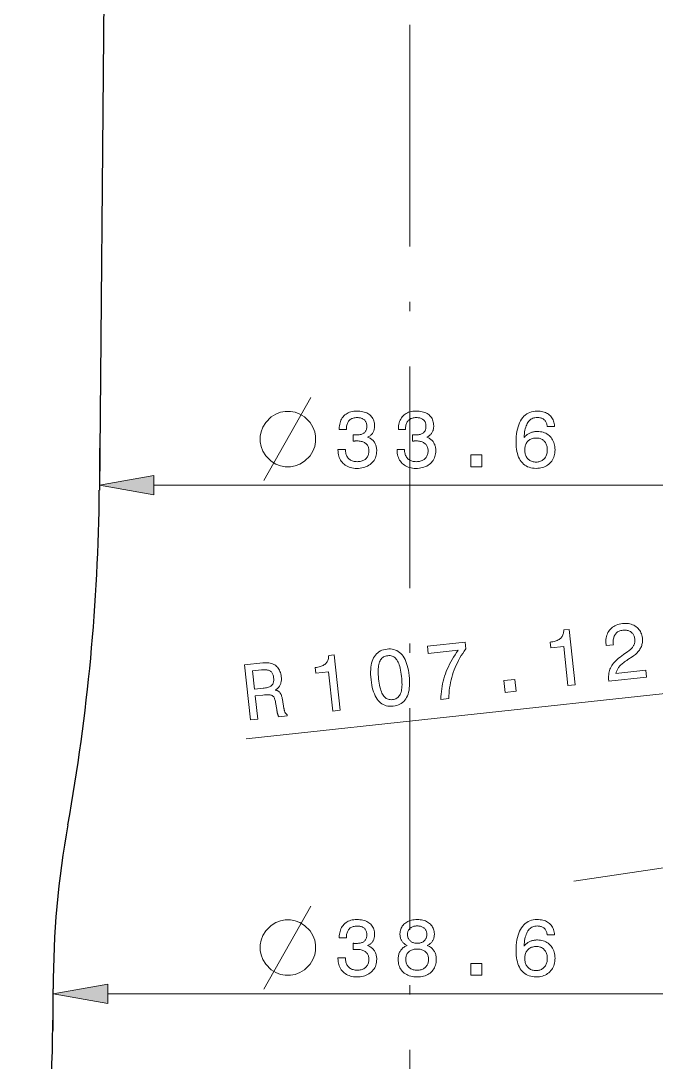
# Model space of a CAD drawing. Extents: x 0 to 297, y 0 to 529.
# Drawn here: x 127.5 to 161.9, y 182.9 to 239.3 of the extents above; entities that cross this region are included whole.
import ezdxf

# ---------------------------------------------------------------- set-up
doc = ezdxf.new("R2010")
doc.units = 0
doc.linetypes.add('DASHDOT', pattern=[18.5, 12, -3, 0.5, -3])

msp = doc.modelspace()

# ---------------------------------------------------------------- linework, layer by layer
at = {"color": 7, "linetype": 'DASHDOT', "lineweight": 13}
msp.add_line((148.596, 350.052), (148.596, 142.236), dxfattribs=at)
at = {"color": 7, "lineweight": 30}
msp.add_line((132.296, 270.852), (131.796, 213.852), dxfattribs=at)
at = {"color": 7, "lineweight": 13, "ltscale": 0.056835}
msp.add_line((131.796, 213.852), (131.796, 216.125), dxfattribs=at)
at = {"color": 7, "lineweight": 13}
for p, q in [((134.75, 214.125), (162.441, 214.125)), ((163.079, 202.916), (139.746, 200.384)), ((132.25, 186.589), (164.941, 186.589))]:
    msp.add_line(p, q, dxfattribs=at)
at = {"color": 7, "lineweight": 13, "ltscale": 0.25}
msp.add_line((157.467, 192.693), (167.36, 194.153), dxfattribs=at)
at = {"color": 7, "lineweight": 13, "ltscale": 0.056581}
msp.add_line((129.296, 186.852), (129.296, 184.589), dxfattribs=at)
at = {"color": 7, "lineweight": 13}
for points in [[(140.697, 214.375), (142.397, 217.375), (143.247, 218.875)], [(140.697, 186.839), (142.397, 189.839), (143.247, 191.339)]]:
    msp.add_lwpolyline(points, dxfattribs=at)
for points in [[(142.147, 218.125), (141.847, 218.125), (141.597, 218.075), (141.347, 217.975), (141.097, 217.825), (140.797, 217.525), (140.647, 217.275), (140.547, 217.025), (140.497, 216.775), (140.497, 216.475), (140.547, 216.225), (140.647, 215.975), (140.797, 215.725), (141.097, 215.425), (141.347, 215.275), (141.597, 215.175), (141.847, 215.125), (142.147, 215.125), (142.397, 215.175), (142.647, 215.275), (142.897, 215.425), (143.197, 215.725), (143.347, 215.975), (143.447, 216.225), (143.497, 216.475), (143.497, 216.775), (143.447, 217.025), (143.347, 217.275), (143.197, 217.525), (142.897, 217.825), (142.647, 217.975), (142.397, 218.075)], [(144.707, 216.065), (145.106, 216.065), (145.109, 216.004), (145.115, 215.945), (145.124, 215.889), (145.137, 215.835), (145.153, 215.785), (145.172, 215.737), (145.194, 215.692), (145.219, 215.651), (145.248, 215.611), (145.28, 215.575), (145.315, 215.542), (145.352, 215.513), (145.392, 215.487), (145.435, 215.464), (145.481, 215.445), (145.529, 215.429), (145.58, 215.417), (145.634, 215.408), (145.69, 215.403), (145.749, 215.401), (145.807, 215.403), (145.862, 215.408), (145.915, 215.416), (145.965, 215.427), (146.013, 215.441), (146.058, 215.458), (146.101, 215.479), (146.141, 215.503), (146.179, 215.529), (146.214, 215.559), (146.246, 215.592), (146.275, 215.627), (146.3, 215.665), (146.322, 215.705), (146.341, 215.747), (146.356, 215.792), (146.368, 215.839), (146.377, 215.888), (146.382, 215.94), (146.383, 215.994), (146.382, 216.043), (146.377, 216.09), (146.368, 216.134), (146.357, 216.177), (146.342, 216.217), (146.323, 216.255), (146.301, 216.291), (146.276, 216.324), (146.248, 216.356), (146.216, 216.385), (146.181, 216.411), (146.143, 216.435), (146.103, 216.456), (146.06, 216.475), (146.014, 216.49), (145.966, 216.503), (145.915, 216.512), (145.861, 216.519), (145.804, 216.524), (145.745, 216.525), (145.736, 216.525), (145.728, 216.525), (145.719, 216.525), (145.71, 216.525), (145.701, 216.525), (145.693, 216.524), (145.684, 216.524), (145.675, 216.524), (145.665, 216.523), (145.656, 216.523), (145.647, 216.522), (145.636, 216.522), (145.626, 216.521), (145.614, 216.521), (145.602, 216.52), (145.59, 216.52), (145.577, 216.519), (145.563, 216.518), (145.549, 216.517), (145.534, 216.517), (145.534, 216.856), (145.543, 216.856), (145.552, 216.855), (145.561, 216.855), (145.57, 216.855), (145.579, 216.854), (145.588, 216.854), (145.597, 216.854), (145.605, 216.853), (145.614, 216.853), (145.622, 216.853), (145.631, 216.853), (145.639, 216.852), (145.647, 216.852), (145.655, 216.852), (145.663, 216.852), (145.671, 216.852), (145.678, 216.852), (145.686, 216.852), (145.693, 216.852), (145.7, 216.852), (145.757, 216.853), (145.811, 216.856), (145.861, 216.862), (145.909, 216.87), (145.954, 216.881), (145.995, 216.893), (146.034, 216.908), (146.069, 216.925), (146.102, 216.945), (146.132, 216.967), (146.158, 216.991), (146.182, 217.018), (146.203, 217.047), (146.221, 217.078), (146.237, 217.112), (146.249, 217.148), (146.259, 217.187), (146.266, 217.228), (146.27, 217.272), (146.272, 217.318), (146.27, 217.362), (146.266, 217.405), (146.26, 217.445), (146.25, 217.483), (146.238, 217.519), (146.223, 217.553), (146.205, 217.585), (146.185, 217.615), (146.162, 217.642), (146.136, 217.668), (146.107, 217.691), (146.077, 217.712), (146.043, 217.73), (146.008, 217.746), (145.97, 217.759), (145.93, 217.77), (145.887, 217.779), (145.842, 217.785), (145.795, 217.789), (145.745, 217.79), (145.689, 217.788), (145.636, 217.783), (145.585, 217.775), (145.537, 217.764), (145.493, 217.749), (145.45, 217.732), (145.411, 217.71), (145.374, 217.686), (145.34, 217.658), (145.309, 217.628), (145.281, 217.594), (145.256, 217.557), (145.234, 217.517), (145.214, 217.473), (145.198, 217.427), (145.185, 217.378), (145.174, 217.326), (145.167, 217.271), (145.162, 217.212), (145.161, 217.151), (144.777, 217.151), (144.777, 217.181), (144.78, 217.267), (144.787, 217.35), (144.8, 217.429), (144.818, 217.505), (144.841, 217.577), (144.869, 217.645), (144.903, 217.71), (144.941, 217.771), (144.985, 217.829), (145.033, 217.883), (145.086, 217.932), (145.143, 217.977), (145.203, 218.016), (145.267, 218.05), (145.334, 218.079), (145.405, 218.102), (145.479, 218.121), (145.557, 218.134), (145.639, 218.142), (145.724, 218.144), (145.813, 218.142), (145.899, 218.136), (145.981, 218.125), (146.058, 218.11), (146.132, 218.091), (146.201, 218.068), (146.266, 218.04), (146.327, 218.008), (146.384, 217.972), (146.436, 217.931), (146.484, 217.887), (146.527, 217.839), (146.565, 217.788), (146.598, 217.734), (146.626, 217.676), (146.649, 217.615), (146.666, 217.55), (146.679, 217.483), (146.687, 217.411), (146.689, 217.337), (146.688, 217.294), (146.685, 217.252), (146.681, 217.212), (146.674, 217.173), (146.665, 217.135), (146.655, 217.099), (146.642, 217.064), (146.628, 217.03), (146.611, 216.997), (146.593, 216.966), (146.573, 216.936), (146.551, 216.907), (146.527, 216.88), (146.502, 216.854), (146.474, 216.83), (146.445, 216.808), (146.414, 216.786), (146.381, 216.767), (146.346, 216.748), (146.31, 216.732), (146.357, 216.713), (146.402, 216.692), (146.445, 216.67), (146.485, 216.645), (146.523, 216.618), (146.559, 216.59), (146.592, 216.559), (146.623, 216.527), (146.651, 216.492), (146.678, 216.455), (146.701, 216.417), (146.723, 216.377), (146.742, 216.335), (146.758, 216.292), (146.772, 216.246), (146.783, 216.199), (146.792, 216.15), (146.798, 216.1), (146.802, 216.048), (146.803, 215.994), (146.8, 215.909), (146.791, 215.828), (146.776, 215.75), (146.756, 215.675), (146.729, 215.604), (146.697, 215.537), (146.658, 215.472), (146.614, 215.412), (146.564, 215.354), (146.508, 215.3), (146.447, 215.25), (146.382, 215.206), (146.313, 215.167), (146.241, 215.133), (146.164, 215.104), (146.084, 215.081), (146, 215.062), (145.912, 215.049), (145.82, 215.041), (145.724, 215.039), (145.633, 215.041), (145.546, 215.05), (145.462, 215.063), (145.383, 215.082), (145.307, 215.107), (145.235, 215.137), (145.166, 215.172), (145.102, 215.213), (145.041, 215.259), (144.984, 215.311), (144.931, 215.367), (144.884, 215.427), (144.843, 215.49), (144.807, 215.557), (144.777, 215.628), (144.752, 215.702), (144.732, 215.78), (144.719, 215.862), (144.71, 215.947), (144.707, 216.036)], [(147.906, 216.065), (148.304, 216.065), (148.307, 216.004), (148.313, 215.945), (148.322, 215.889), (148.335, 215.835), (148.351, 215.785), (148.37, 215.737), (148.392, 215.692), (148.417, 215.651), (148.446, 215.611), (148.478, 215.575), (148.513, 215.542), (148.55, 215.513), (148.591, 215.487), (148.634, 215.464), (148.679, 215.445), (148.727, 215.429), (148.778, 215.417), (148.832, 215.408), (148.888, 215.403), (148.947, 215.401), (149.005, 215.403), (149.06, 215.408), (149.113, 215.416), (149.163, 215.427), (149.211, 215.441), (149.256, 215.458), (149.299, 215.479), (149.339, 215.503), (149.377, 215.529), (149.412, 215.559), (149.444, 215.592), (149.473, 215.627), (149.499, 215.665), (149.521, 215.705), (149.539, 215.747), (149.555, 215.792), (149.566, 215.839), (149.575, 215.888), (149.58, 215.94), (149.582, 215.994), (149.58, 216.043), (149.575, 216.09), (149.567, 216.134), (149.555, 216.177), (149.54, 216.217), (149.521, 216.255), (149.5, 216.291), (149.474, 216.324), (149.446, 216.356), (149.414, 216.385), (149.379, 216.411), (149.342, 216.435), (149.301, 216.456), (149.258, 216.475), (149.212, 216.49), (149.164, 216.503), (149.113, 216.512), (149.059, 216.519), (149.002, 216.524), (148.943, 216.525), (148.934, 216.525), (148.926, 216.525), (148.917, 216.525), (148.908, 216.525), (148.9, 216.525), (148.891, 216.524), (148.882, 216.524), (148.873, 216.524), (148.864, 216.523), (148.854, 216.523), (148.845, 216.522), (148.835, 216.522), (148.824, 216.521), (148.813, 216.521), (148.801, 216.52), (148.788, 216.52), (148.775, 216.519), (148.761, 216.518), (148.747, 216.517), (148.732, 216.517), (148.732, 216.856), (148.741, 216.856), (148.75, 216.855), (148.76, 216.855), (148.768, 216.855), (148.777, 216.854), (148.786, 216.854), (148.795, 216.854), (148.804, 216.853), (148.812, 216.853), (148.821, 216.853), (148.829, 216.853), (148.837, 216.852), (148.845, 216.852), (148.853, 216.852), (148.861, 216.852), (148.869, 216.852), (148.877, 216.852), (148.884, 216.852), (148.891, 216.852), (148.899, 216.852), (148.955, 216.853), (149.009, 216.856), (149.06, 216.862), (149.107, 216.87), (149.152, 216.881), (149.193, 216.893), (149.232, 216.908), (149.268, 216.925), (149.3, 216.945), (149.33, 216.967), (149.356, 216.991), (149.38, 217.018), (149.401, 217.047), (149.419, 217.078), (149.435, 217.112), (149.448, 217.148), (149.457, 217.187), (149.464, 217.228), (149.469, 217.272), (149.47, 217.318), (149.469, 217.362), (149.465, 217.405), (149.458, 217.445), (149.448, 217.483), (149.436, 217.519), (149.421, 217.553), (149.403, 217.585), (149.383, 217.615), (149.36, 217.642), (149.334, 217.668), (149.306, 217.691), (149.275, 217.712), (149.242, 217.73), (149.206, 217.746), (149.168, 217.759), (149.128, 217.77), (149.085, 217.779), (149.04, 217.785), (148.993, 217.789), (148.943, 217.79), (148.887, 217.788), (148.834, 217.783), (148.783, 217.775), (148.736, 217.764), (148.691, 217.749), (148.649, 217.732), (148.609, 217.71), (148.573, 217.686), (148.539, 217.658), (148.508, 217.628), (148.479, 217.594), (148.454, 217.557), (148.432, 217.517), (148.412, 217.473), (148.396, 217.427), (148.383, 217.378), (148.372, 217.326), (148.365, 217.271), (148.36, 217.212), (148.359, 217.151), (147.975, 217.151), (147.975, 217.181), (147.978, 217.267), (147.985, 217.35), (147.998, 217.429), (148.016, 217.505), (148.039, 217.577), (148.067, 217.645), (148.101, 217.71), (148.139, 217.771), (148.183, 217.829), (148.231, 217.883), (148.284, 217.932), (148.341, 217.977), (148.401, 218.016), (148.465, 218.05), (148.532, 218.079), (148.603, 218.102), (148.677, 218.121), (148.755, 218.134), (148.837, 218.142), (148.922, 218.144), (149.012, 218.142), (149.097, 218.136), (149.179, 218.125), (149.256, 218.11), (149.33, 218.091), (149.399, 218.068), (149.464, 218.04), (149.525, 218.008), (149.582, 217.972), (149.634, 217.931), (149.682, 217.887), (149.725, 217.839), (149.763, 217.788), (149.796, 217.734), (149.824, 217.676), (149.847, 217.615), (149.865, 217.55), (149.877, 217.483), (149.885, 217.411), (149.887, 217.337), (149.886, 217.294), (149.884, 217.252), (149.879, 217.212), (149.872, 217.173), (149.863, 217.135), (149.853, 217.099), (149.84, 217.064), (149.826, 217.03), (149.81, 216.997), (149.791, 216.966), (149.771, 216.936), (149.749, 216.907), (149.726, 216.88), (149.7, 216.854), (149.673, 216.83), (149.643, 216.808), (149.612, 216.786), (149.579, 216.767), (149.544, 216.748), (149.508, 216.732), (149.555, 216.713), (149.6, 216.692), (149.643, 216.67), (149.683, 216.645), (149.721, 216.618), (149.757, 216.59), (149.79, 216.559), (149.821, 216.527), (149.85, 216.492), (149.876, 216.455), (149.9, 216.417), (149.921, 216.377), (149.94, 216.335), (149.956, 216.292), (149.97, 216.246), (149.981, 216.199), (149.99, 216.15), (149.996, 216.1), (150, 216.048), (150.001, 215.994), (149.998, 215.909), (149.989, 215.828), (149.975, 215.75), (149.954, 215.675), (149.927, 215.604), (149.895, 215.537), (149.857, 215.472), (149.812, 215.412), (149.762, 215.354), (149.706, 215.3), (149.645, 215.25), (149.58, 215.206), (149.512, 215.167), (149.439, 215.133), (149.362, 215.104), (149.282, 215.081), (149.198, 215.062), (149.11, 215.049), (149.018, 215.041), (148.922, 215.039), (148.831, 215.041), (148.744, 215.05), (148.66, 215.063), (148.581, 215.082), (148.505, 215.107), (148.433, 215.137), (148.364, 215.172), (148.3, 215.213), (148.239, 215.259), (148.182, 215.311), (148.129, 215.367), (148.082, 215.427), (148.041, 215.49), (148.005, 215.557), (147.975, 215.628), (147.95, 215.702), (147.93, 215.78), (147.917, 215.862), (147.908, 215.947), (147.906, 216.036)], [(156.427, 217.314), (156.031, 217.314), (156.025, 217.359), (156.017, 217.403), (156.006, 217.444), (155.994, 217.483), (155.979, 217.52), (155.961, 217.554), (155.941, 217.587), (155.919, 217.617), (155.895, 217.645), (155.868, 217.671), (155.84, 217.694), (155.809, 217.715), (155.776, 217.734), (155.741, 217.75), (155.703, 217.763), (155.664, 217.774), (155.623, 217.783), (155.58, 217.789), (155.534, 217.793), (155.487, 217.794), (155.423, 217.791), (155.361, 217.783), (155.303, 217.77), (155.248, 217.751), (155.196, 217.727), (155.148, 217.697), (155.102, 217.662), (155.059, 217.621), (155.019, 217.576), (154.983, 217.524), (154.949, 217.468), (154.919, 217.405), (154.891, 217.337), (154.866, 217.264), (154.844, 217.185), (154.825, 217.1), (154.809, 217.01), (154.796, 216.914), (154.786, 216.813), (154.778, 216.706), (154.804, 216.738), (154.831, 216.768), (154.859, 216.797), (154.889, 216.824), (154.919, 216.849), (154.95, 216.873), (154.983, 216.895), (155.017, 216.916), (155.051, 216.935), (155.087, 216.953), (155.124, 216.969), (155.162, 216.983), (155.201, 216.996), (155.24, 217.007), (155.28, 217.016), (155.322, 217.024), (155.364, 217.03), (155.407, 217.034), (155.451, 217.036), (155.495, 217.037), (155.579, 217.035), (155.659, 217.026), (155.736, 217.013), (155.81, 216.994), (155.881, 216.969), (155.949, 216.939), (156.013, 216.904), (156.074, 216.863), (156.132, 216.816), (156.187, 216.764), (156.237, 216.708), (156.282, 216.648), (156.322, 216.585), (156.357, 216.518), (156.386, 216.448), (156.41, 216.374), (156.428, 216.297), (156.442, 216.216), (156.45, 216.132), (156.452, 216.044), (156.45, 215.957), (156.441, 215.872), (156.427, 215.791), (156.407, 215.714), (156.382, 215.639), (156.351, 215.568), (156.314, 215.501), (156.272, 215.437), (156.224, 215.376), (156.171, 215.318), (156.113, 215.265), (156.051, 215.218), (155.986, 215.176), (155.918, 215.139), (155.846, 215.109), (155.771, 215.083), (155.692, 215.064), (155.609, 215.05), (155.523, 215.042), (155.434, 215.039), (155.331, 215.042), (155.233, 215.053), (155.14, 215.072), (155.052, 215.097), (154.969, 215.13), (154.89, 215.17), (154.817, 215.217), (154.749, 215.272), (154.685, 215.334), (154.627, 215.403), (154.573, 215.48), (154.526, 215.562), (154.484, 215.651), (154.447, 215.747), (154.416, 215.849), (154.391, 215.957), (154.371, 216.072), (154.357, 216.193), (154.349, 216.321), (154.346, 216.455), (154.349, 216.613), (154.358, 216.763), (154.373, 216.906), (154.394, 217.042), (154.421, 217.17), (154.454, 217.291), (154.492, 217.405), (154.537, 217.511), (154.588, 217.611), (154.645, 217.702), (154.707, 217.786), (154.773, 217.861), (154.845, 217.928), (154.922, 217.985), (155.003, 218.034), (155.089, 218.073), (155.179, 218.104), (155.275, 218.126), (155.375, 218.14), (155.48, 218.144), (155.564, 218.142), (155.644, 218.135), (155.721, 218.125), (155.794, 218.109), (155.863, 218.09), (155.929, 218.066), (155.991, 218.038), (156.05, 218.005), (156.105, 217.968), (156.156, 217.927), (156.203, 217.882), (156.246, 217.833), (156.285, 217.781), (156.318, 217.725), (156.348, 217.665), (156.373, 217.602), (156.393, 217.535), (156.409, 217.465), (156.42, 217.391)], [(156.035, 216.04), (156.033, 216.098), (156.028, 216.153), (156.02, 216.205), (156.009, 216.256), (155.994, 216.304), (155.977, 216.349), (155.955, 216.393), (155.931, 216.433), (155.903, 216.472), (155.873, 216.508), (155.839, 216.541), (155.804, 216.571), (155.766, 216.597), (155.727, 216.62), (155.685, 216.639), (155.641, 216.655), (155.596, 216.667), (155.548, 216.676), (155.498, 216.681), (155.447, 216.683), (155.389, 216.681), (155.334, 216.676), (155.281, 216.668), (155.231, 216.656), (155.183, 216.64), (155.138, 216.621), (155.096, 216.598), (155.056, 216.573), (155.019, 216.543), (154.984, 216.51), (154.952, 216.474), (154.924, 216.436), (154.899, 216.395), (154.877, 216.351), (154.858, 216.305), (154.843, 216.257), (154.831, 216.205), (154.823, 216.151), (154.818, 216.095), (154.816, 216.036), (154.818, 215.977), (154.823, 215.92), (154.831, 215.866), (154.843, 215.815), (154.858, 215.766), (154.876, 215.719), (154.897, 215.675), (154.922, 215.633), (154.95, 215.594), (154.982, 215.557), (155.016, 215.524), (155.053, 215.494), (155.092, 215.467), (155.133, 215.444), (155.177, 215.425), (155.223, 215.409), (155.271, 215.396), (155.322, 215.387), (155.375, 215.382), (155.43, 215.38), (155.483, 215.382), (155.534, 215.388), (155.583, 215.397), (155.629, 215.409), (155.674, 215.426), (155.717, 215.446), (155.758, 215.47), (155.796, 215.497), (155.833, 215.528), (155.867, 215.563), (155.899, 215.6), (155.928, 215.64), (155.953, 215.682), (155.975, 215.727), (155.993, 215.773), (156.008, 215.822), (156.02, 215.873), (156.028, 215.927), (156.033, 215.982)], [(151.894, 215.125), (151.894, 215.768), (152.491, 215.768), (152.491, 215.125)], [(134.75, 214.646), (131.796, 214.125), (134.75, 213.604)], [(159.359, 203.518), (159.358, 203.53), (159.35, 203.618), (159.347, 203.702), (159.349, 203.785), (159.355, 203.865), (159.365, 203.942), (159.38, 204.017), (159.399, 204.089), (159.422, 204.159), (159.45, 204.227), (159.483, 204.292), (159.521, 204.356), (159.565, 204.42), (159.617, 204.486), (159.674, 204.552), (159.739, 204.618), (159.81, 204.685), (159.888, 204.753), (159.972, 204.821), (160.063, 204.89), (160.161, 204.96), (160.399, 205.126), (160.441, 205.156), (160.48, 205.186), (160.517, 205.216), (160.551, 205.247), (160.583, 205.279), (160.612, 205.31), (160.638, 205.342), (160.662, 205.374), (160.684, 205.407), (160.703, 205.44), (160.719, 205.473), (160.733, 205.508), (160.745, 205.543), (160.755, 205.579), (160.763, 205.616), (160.768, 205.653), (160.772, 205.692), (160.773, 205.731), (160.772, 205.772), (160.768, 205.813), (160.761, 205.859), (160.752, 205.903), (160.739, 205.945), (160.723, 205.985), (160.704, 206.022), (160.682, 206.058), (160.657, 206.091), (160.629, 206.122), (160.598, 206.151), (160.564, 206.178), (160.528, 206.202), (160.489, 206.222), (160.449, 206.24), (160.407, 206.255), (160.362, 206.266), (160.316, 206.274), (160.268, 206.28), (160.219, 206.282), (160.167, 206.28), (160.113, 206.276), (160.061, 206.268), (160.011, 206.257), (159.963, 206.243), (159.919, 206.225), (159.877, 206.204), (159.837, 206.179), (159.801, 206.151), (159.767, 206.119), (159.736, 206.084), (159.707, 206.045), (159.681, 206.004), (159.659, 205.96), (159.641, 205.913), (159.625, 205.865), (159.614, 205.814), (159.605, 205.76), (159.6, 205.704), (159.599, 205.645), (159.601, 205.584), (159.606, 205.521), (159.61, 205.485), (159.22, 205.443), (159.213, 205.504), (159.206, 205.597), (159.204, 205.686), (159.209, 205.772), (159.219, 205.855), (159.235, 205.934), (159.256, 206.01), (159.284, 206.082), (159.317, 206.152), (159.356, 206.218), (159.401, 206.28), (159.45, 206.339), (159.505, 206.392), (159.563, 206.44), (159.627, 206.483), (159.694, 206.521), (159.766, 206.554), (159.842, 206.582), (159.923, 206.605), (160.008, 206.622), (160.098, 206.635), (160.184, 206.642), (160.268, 206.643), (160.349, 206.64), (160.427, 206.631), (160.503, 206.617), (160.575, 206.597), (160.644, 206.573), (160.711, 206.543), (160.775, 206.507), (160.836, 206.467), (160.893, 206.422), (160.945, 206.373), (160.992, 206.321), (161.034, 206.265), (161.07, 206.205), (161.102, 206.142), (161.128, 206.075), (161.15, 206.005), (161.166, 205.931), (161.177, 205.853), (161.182, 205.792), (161.184, 205.732), (161.182, 205.673), (161.177, 205.616), (161.169, 205.56), (161.157, 205.504), (161.142, 205.45), (161.124, 205.398), (161.102, 205.346), (161.077, 205.296), (161.048, 205.246), (161.016, 205.198), (160.98, 205.15), (160.941, 205.104), (160.899, 205.058), (160.853, 205.013), (160.803, 204.969), (160.75, 204.926), (160.694, 204.883), (160.634, 204.842), (160.396, 204.687), (160.331, 204.642), (160.269, 204.599), (160.211, 204.556), (160.157, 204.515), (160.108, 204.475), (160.062, 204.437), (160.02, 204.399), (159.982, 204.363), (159.948, 204.327), (159.918, 204.293), (159.891, 204.259), (159.867, 204.225), (159.844, 204.19), (159.824, 204.155), (159.806, 204.119), (159.79, 204.083), (159.776, 204.046), (159.765, 204.009), (159.756, 203.972), (159.749, 203.933), (161.367, 204.109), (161.407, 203.74)], [(157.15, 203.278), (156.92, 205.399), (156.224, 205.324), (156.191, 205.628), (156.265, 205.638), (156.335, 205.651), (156.402, 205.666), (156.463, 205.683), (156.521, 205.702), (156.574, 205.724), (156.623, 205.747), (156.668, 205.773), (156.709, 205.801), (156.745, 205.831), (156.778, 205.864), (156.808, 205.899), (156.834, 205.938), (156.856, 205.979), (156.876, 206.023), (156.892, 206.071), (156.904, 206.121), (156.914, 206.175), (156.92, 206.231), (156.923, 206.29), (157.214, 206.322), (157.54, 203.32)], [(150.271, 202.532), (150.277, 202.677), (150.287, 202.82), (150.301, 202.962), (150.32, 203.103), (150.343, 203.242), (150.37, 203.379), (150.401, 203.515), (150.437, 203.649), (150.477, 203.782), (150.521, 203.913), (150.569, 204.043), (150.623, 204.172), (150.681, 204.301), (150.744, 204.43), (150.811, 204.557), (150.883, 204.685), (150.96, 204.811), (151.042, 204.937), (151.128, 205.063), (151.219, 205.188), (149.588, 205.011), (149.546, 205.403), (151.589, 205.624), (151.628, 205.268), (151.54, 205.146), (151.457, 205.022), (151.378, 204.898), (151.304, 204.772), (151.233, 204.644), (151.168, 204.516), (151.106, 204.386), (151.049, 204.255), (150.997, 204.123), (150.948, 203.99), (150.904, 203.855), (150.865, 203.719), (150.829, 203.582), (150.799, 203.443), (150.772, 203.302), (150.75, 203.16), (150.732, 203.017), (150.719, 202.872), (150.71, 202.726), (150.705, 202.579)], [(144.432, 201.898), (144.202, 204.019), (143.506, 203.944), (143.473, 204.247), (143.547, 204.258), (143.617, 204.271), (143.683, 204.286), (143.745, 204.303), (143.803, 204.322), (143.856, 204.344), (143.905, 204.367), (143.95, 204.393), (143.991, 204.421), (144.027, 204.451), (144.06, 204.483), (144.09, 204.519), (144.116, 204.557), (144.138, 204.599), (144.158, 204.643), (144.174, 204.691), (144.186, 204.741), (144.196, 204.794), (144.202, 204.851), (144.205, 204.91), (144.496, 204.942), (144.822, 201.94)], [(146.496, 203.594), (146.482, 203.742), (146.475, 203.883), (146.474, 204.018), (146.478, 204.146), (146.489, 204.267), (146.506, 204.382), (146.529, 204.49), (146.558, 204.591), (146.593, 204.686), (146.635, 204.774), (146.682, 204.855), (146.735, 204.929), (146.793, 204.995), (146.857, 205.054), (146.927, 205.106), (147.002, 205.15), (147.083, 205.186), (147.17, 205.216), (147.263, 205.238), (147.361, 205.253), (147.461, 205.259), (147.556, 205.258), (147.648, 205.248), (147.736, 205.23), (147.819, 205.203), (147.898, 205.168), (147.973, 205.125), (148.044, 205.073), (148.111, 205.013), (148.174, 204.944), (148.232, 204.868), (148.286, 204.783), (148.336, 204.69), (148.381, 204.589), (148.422, 204.481), (148.459, 204.364), (148.491, 204.24), (148.518, 204.107), (148.541, 203.966), (148.56, 203.818), (148.574, 203.669), (148.581, 203.527), (148.582, 203.392), (148.578, 203.264), (148.567, 203.143), (148.551, 203.028), (148.528, 202.92), (148.499, 202.82), (148.465, 202.726), (148.424, 202.639), (148.377, 202.559), (148.325, 202.486), (148.267, 202.42), (148.203, 202.362), (148.133, 202.311), (148.057, 202.268), (147.975, 202.231), (147.888, 202.202), (147.795, 202.18), (147.696, 202.165), (147.597, 202.159), (147.502, 202.16), (147.411, 202.17), (147.324, 202.188), (147.241, 202.215), (147.161, 202.25), (147.086, 202.293), (147.015, 202.345), (146.948, 202.405), (146.884, 202.474), (146.825, 202.55), (146.771, 202.635), (146.721, 202.727), (146.675, 202.827), (146.634, 202.935), (146.597, 203.051), (146.565, 203.175), (146.537, 203.307), (146.514, 203.446)], [(146.906, 203.638), (146.921, 203.518), (146.938, 203.406), (146.957, 203.3), (146.978, 203.201), (147.002, 203.109), (147.028, 203.024), (147.056, 202.945), (147.087, 202.874), (147.12, 202.81), (147.155, 202.752), (147.193, 202.701), (147.234, 202.657), (147.277, 202.618), (147.323, 202.585), (147.372, 202.559), (147.423, 202.538), (147.478, 202.524), (147.535, 202.516), (147.595, 202.513), (147.658, 202.517), (147.72, 202.527), (147.779, 202.542), (147.833, 202.562), (147.883, 202.588), (147.929, 202.618), (147.971, 202.654), (148.009, 202.696), (148.043, 202.742), (148.072, 202.794), (148.098, 202.851), (148.119, 202.914), (148.137, 202.984), (148.151, 203.06), (148.162, 203.142), (148.169, 203.231), (148.172, 203.327), (148.171, 203.429), (148.167, 203.537), (148.159, 203.652), (148.147, 203.773), (148.132, 203.894), (148.116, 204.008), (148.097, 204.115), (148.075, 204.215), (148.052, 204.308), (148.026, 204.394), (147.998, 204.472), (147.968, 204.543), (147.935, 204.607), (147.901, 204.664), (147.864, 204.715), (147.824, 204.759), (147.781, 204.797), (147.735, 204.83), (147.686, 204.856), (147.635, 204.876), (147.58, 204.89), (147.523, 204.898), (147.463, 204.9), (147.4, 204.896), (147.338, 204.887), (147.279, 204.872), (147.225, 204.851), (147.175, 204.826), (147.129, 204.795), (147.087, 204.758), (147.049, 204.716), (147.015, 204.669), (146.985, 204.617), (146.959, 204.559), (146.937, 204.495), (146.919, 204.425), (146.904, 204.349), (146.893, 204.266), (146.886, 204.178), (146.883, 204.082), (146.883, 203.981), (146.887, 203.873), (146.895, 203.759)], [(139.973, 201.414), (139.65, 204.392), (140.645, 204.5), (140.732, 204.508), (140.814, 204.51), (140.893, 204.508), (140.968, 204.5), (141.039, 204.488), (141.107, 204.471), (141.17, 204.45), (141.231, 204.423), (141.287, 204.392), (141.34, 204.356), (141.388, 204.316), (141.433, 204.271), (141.473, 204.221), (141.509, 204.167), (141.541, 204.109), (141.569, 204.046), (141.593, 203.978), (141.612, 203.906), (141.628, 203.83), (141.639, 203.749), (141.643, 203.701), (141.645, 203.654), (141.645, 203.608), (141.643, 203.564), (141.638, 203.52), (141.632, 203.478), (141.623, 203.438), (141.612, 203.398), (141.599, 203.36), (141.584, 203.324), (141.567, 203.288), (141.548, 203.254), (141.526, 203.221), (141.503, 203.19), (141.477, 203.16), (141.449, 203.132), (141.42, 203.105), (141.388, 203.079), (141.354, 203.055), (141.318, 203.032), (141.351, 203.025), (141.382, 203.016), (141.412, 203.006), (141.439, 202.995), (141.465, 202.982), (141.49, 202.968), (141.512, 202.952), (141.533, 202.935), (141.553, 202.917), (141.57, 202.897), (141.586, 202.875), (141.602, 202.849), (141.617, 202.82), (141.631, 202.787), (141.645, 202.752), (141.658, 202.712), (141.67, 202.669), (141.681, 202.623), (141.692, 202.573), (141.702, 202.52), (141.786, 202.039), (141.792, 202.009), (141.798, 201.98), (141.804, 201.953), (141.81, 201.928), (141.816, 201.905), (141.823, 201.883), (141.83, 201.863), (141.836, 201.845), (141.844, 201.828), (141.851, 201.813), (141.859, 201.799), (141.867, 201.786), (141.876, 201.774), (141.886, 201.763), (141.896, 201.753), (141.906, 201.743), (141.918, 201.734), (141.93, 201.726), (141.942, 201.719), (141.955, 201.712), (141.964, 201.63), (141.514, 201.581), (141.507, 201.591), (141.5, 201.601), (141.493, 201.613), (141.487, 201.625), (141.48, 201.639), (141.474, 201.653), (141.468, 201.668), (141.462, 201.685), (141.456, 201.702), (141.45, 201.721), (141.444, 201.74), (141.438, 201.761), (141.432, 201.783), (141.426, 201.807), (141.421, 201.832), (141.415, 201.858), (141.409, 201.886), (141.403, 201.915), (141.398, 201.946), (141.392, 201.977), (141.329, 202.361), (141.319, 202.417), (141.307, 202.468), (141.294, 202.515), (141.28, 202.558), (141.265, 202.597), (141.248, 202.632), (141.23, 202.662), (141.211, 202.688), (141.19, 202.71), (141.169, 202.727), (141.143, 202.741), (141.112, 202.753), (141.074, 202.762), (141.031, 202.769), (140.981, 202.774), (140.926, 202.776), (140.864, 202.775), (140.797, 202.772), (140.723, 202.767), (140.643, 202.759), (140.235, 202.715), (140.371, 201.457)], [(140.574, 204.124), (140.088, 204.071), (140.195, 203.08), (140.654, 203.129), (140.722, 203.138), (140.785, 203.148), (140.844, 203.16), (140.898, 203.175), (140.948, 203.19), (140.994, 203.208), (141.034, 203.228), (141.071, 203.249), (141.103, 203.273), (141.13, 203.298), (141.154, 203.325), (141.174, 203.355), (141.192, 203.388), (141.206, 203.424), (141.217, 203.462), (141.225, 203.504), (141.23, 203.548), (141.232, 203.594), (141.231, 203.644), (141.227, 203.696), (141.22, 203.747), (141.211, 203.795), (141.199, 203.84), (141.185, 203.881), (141.168, 203.919), (141.149, 203.954), (141.128, 203.985), (141.104, 204.013), (141.078, 204.038), (141.049, 204.06), (141.018, 204.078), (140.983, 204.094), (140.944, 204.107), (140.902, 204.118), (140.856, 204.125), (140.807, 204.13), (140.754, 204.133), (140.698, 204.132), (140.637, 204.129)], [(153.75, 202.909), (153.681, 203.548), (154.274, 203.613), (154.343, 202.974)], [(142.147, 190.589), (141.847, 190.589), (141.597, 190.539), (141.347, 190.439), (141.097, 190.289), (140.797, 189.989), (140.647, 189.739), (140.547, 189.489), (140.497, 189.239), (140.497, 188.939), (140.547, 188.689), (140.647, 188.439), (140.797, 188.189), (141.097, 187.889), (141.347, 187.739), (141.597, 187.639), (141.847, 187.589), (142.147, 187.589), (142.397, 187.639), (142.647, 187.739), (142.897, 187.889), (143.197, 188.189), (143.347, 188.439), (143.447, 188.689), (143.497, 188.939), (143.497, 189.239), (143.447, 189.489), (143.347, 189.739), (143.197, 189.989), (142.897, 190.289), (142.647, 190.439), (142.397, 190.539)], [(144.707, 188.529), (145.106, 188.529), (145.109, 188.467), (145.115, 188.408), (145.124, 188.352), (145.137, 188.299), (145.153, 188.248), (145.172, 188.201), (145.194, 188.156), (145.219, 188.114), (145.248, 188.075), (145.28, 188.039), (145.315, 188.006), (145.352, 187.976), (145.392, 187.95), (145.435, 187.927), (145.481, 187.908), (145.529, 187.893), (145.58, 187.88), (145.634, 187.872), (145.69, 187.866), (145.749, 187.865), (145.807, 187.866), (145.862, 187.871), (145.915, 187.879), (145.965, 187.89), (146.013, 187.904), (146.058, 187.922), (146.101, 187.942), (146.141, 187.966), (146.179, 187.993), (146.214, 188.023), (146.246, 188.056), (146.275, 188.091), (146.3, 188.128), (146.322, 188.168), (146.341, 188.21), (146.356, 188.255), (146.368, 188.302), (146.377, 188.351), (146.382, 188.403), (146.383, 188.457), (146.382, 188.506), (146.377, 188.553), (146.368, 188.598), (146.357, 188.64), (146.342, 188.68), (146.323, 188.718), (146.301, 188.754), (146.276, 188.788), (146.248, 188.819), (146.216, 188.848), (146.181, 188.875), (146.143, 188.899), (146.103, 188.92), (146.06, 188.938), (146.014, 188.953), (145.966, 188.966), (145.915, 188.976), (145.861, 188.983), (145.804, 188.987), (145.745, 188.988), (145.736, 188.988), (145.728, 188.988), (145.719, 188.988), (145.71, 188.988), (145.701, 188.988), (145.693, 188.988), (145.684, 188.987), (145.675, 188.987), (145.665, 188.987), (145.656, 188.986), (145.647, 188.986), (145.636, 188.985), (145.626, 188.985), (145.614, 188.984), (145.602, 188.984), (145.59, 188.983), (145.577, 188.982), (145.563, 188.982), (145.549, 188.981), (145.534, 188.98), (145.534, 189.319), (145.543, 189.319), (145.552, 189.319), (145.561, 189.318), (145.57, 189.318), (145.579, 189.318), (145.588, 189.317), (145.597, 189.317), (145.605, 189.317), (145.614, 189.316), (145.622, 189.316), (145.631, 189.316), (145.639, 189.316), (145.647, 189.316), (145.655, 189.316), (145.663, 189.315), (145.671, 189.315), (145.678, 189.315), (145.686, 189.315), (145.693, 189.315), (145.7, 189.315), (145.757, 189.316), (145.811, 189.32), (145.861, 189.326), (145.909, 189.334), (145.954, 189.344), (145.995, 189.357), (146.034, 189.371), (146.069, 189.389), (146.102, 189.408), (146.132, 189.43), (146.158, 189.454), (146.182, 189.481), (146.203, 189.51), (146.221, 189.541), (146.237, 189.575), (146.249, 189.612), (146.259, 189.65), (146.266, 189.692), (146.27, 189.735), (146.272, 189.781), (146.27, 189.826), (146.266, 189.868), (146.26, 189.908), (146.25, 189.946), (146.238, 189.982), (146.223, 190.016), (146.205, 190.048), (146.185, 190.078), (146.162, 190.106), (146.136, 190.131), (146.107, 190.154), (146.077, 190.175), (146.043, 190.193), (146.008, 190.209), (145.97, 190.223), (145.93, 190.234), (145.887, 190.242), (145.842, 190.248), (145.795, 190.252), (145.745, 190.253), (145.689, 190.252), (145.636, 190.247), (145.585, 190.239), (145.537, 190.227), (145.493, 190.213), (145.45, 190.195), (145.411, 190.174), (145.374, 190.149), (145.34, 190.122), (145.309, 190.091), (145.281, 190.057), (145.256, 190.02), (145.234, 189.98), (145.214, 189.937), (145.198, 189.891), (145.185, 189.842), (145.174, 189.789), (145.167, 189.734), (145.162, 189.676), (145.161, 189.615), (144.777, 189.615), (144.777, 189.644), (144.78, 189.73), (144.787, 189.813), (144.8, 189.892), (144.818, 189.968), (144.841, 190.04), (144.869, 190.108), (144.903, 190.173), (144.941, 190.234), (144.985, 190.292), (145.033, 190.346), (145.086, 190.396), (145.143, 190.44), (145.203, 190.479), (145.267, 190.513), (145.334, 190.542), (145.405, 190.566), (145.479, 190.584), (145.557, 190.597), (145.639, 190.605), (145.724, 190.608), (145.813, 190.605), (145.899, 190.599), (145.981, 190.588), (146.058, 190.573), (146.132, 190.554), (146.201, 190.531), (146.266, 190.503), (146.327, 190.471), (146.384, 190.435), (146.436, 190.395), (146.484, 190.35), (146.527, 190.303), (146.565, 190.252), (146.598, 190.197), (146.626, 190.14), (146.649, 190.078), (146.666, 190.014), (146.679, 189.946), (146.687, 189.875), (146.689, 189.8), (146.688, 189.757), (146.685, 189.716), (146.681, 189.675), (146.674, 189.636), (146.665, 189.599), (146.655, 189.562), (146.642, 189.527), (146.628, 189.493), (146.611, 189.46), (146.593, 189.429), (146.573, 189.399), (146.551, 189.37), (146.527, 189.343), (146.502, 189.318), (146.474, 189.294), (146.445, 189.271), (146.414, 189.25), (146.381, 189.23), (146.346, 189.212), (146.31, 189.195), (146.357, 189.176), (146.402, 189.156), (146.445, 189.133), (146.485, 189.108), (146.523, 189.082), (146.559, 189.053), (146.592, 189.023), (146.623, 188.99), (146.651, 188.955), (146.678, 188.919), (146.701, 188.88), (146.723, 188.84), (146.742, 188.798), (146.758, 188.755), (146.772, 188.71), (146.783, 188.663), (146.792, 188.614), (146.798, 188.563), (146.802, 188.511), (146.803, 188.457), (146.8, 188.372), (146.791, 188.291), (146.776, 188.213), (146.756, 188.139), (146.729, 188.068), (146.697, 188), (146.658, 187.936), (146.614, 187.875), (146.564, 187.818), (146.508, 187.764), (146.447, 187.714), (146.382, 187.669), (146.313, 187.63), (146.241, 187.596), (146.164, 187.567), (146.084, 187.544), (146, 187.526), (145.912, 187.513), (145.82, 187.505), (145.724, 187.502), (145.633, 187.505), (145.546, 187.513), (145.462, 187.527), (145.383, 187.546), (145.307, 187.57), (145.235, 187.6), (145.166, 187.635), (145.102, 187.676), (145.041, 187.722), (144.984, 187.774), (144.931, 187.83), (144.884, 187.89), (144.843, 187.954), (144.807, 188.021), (144.777, 188.091), (144.752, 188.166), (144.732, 188.244), (144.719, 188.325), (144.71, 188.41), (144.707, 188.499)], [(148.458, 189.203), (148.419, 189.222), (148.383, 189.242), (148.348, 189.264), (148.315, 189.286), (148.285, 189.31), (148.256, 189.336), (148.229, 189.362), (148.204, 189.39), (148.182, 189.42), (148.161, 189.45), (148.142, 189.482), (148.125, 189.515), (148.11, 189.55), (148.097, 189.586), (148.086, 189.624), (148.077, 189.663), (148.071, 189.704), (148.066, 189.746), (148.063, 189.789), (148.062, 189.834), (148.064, 189.901), (148.072, 189.966), (148.085, 190.028), (148.103, 190.088), (148.126, 190.145), (148.155, 190.2), (148.188, 190.252), (148.227, 190.301), (148.271, 190.348), (148.32, 190.393), (148.373, 190.433), (148.429, 190.47), (148.489, 190.502), (148.552, 190.53), (148.617, 190.554), (148.686, 190.573), (148.758, 190.588), (148.834, 190.599), (148.912, 190.605), (148.993, 190.608), (149.075, 190.605), (149.154, 190.599), (149.229, 190.588), (149.302, 190.573), (149.371, 190.554), (149.436, 190.53), (149.499, 190.502), (149.558, 190.47), (149.614, 190.433), (149.667, 190.393), (149.716, 190.348), (149.759, 190.301), (149.798, 190.252), (149.831, 190.2), (149.859, 190.145), (149.882, 190.088), (149.9, 190.028), (149.913, 189.966), (149.921, 189.901), (149.923, 189.834), (149.922, 189.789), (149.919, 189.745), (149.914, 189.703), (149.908, 189.662), (149.899, 189.622), (149.888, 189.585), (149.876, 189.548), (149.861, 189.513), (149.845, 189.48), (149.826, 189.448), (149.806, 189.417), (149.783, 189.388), (149.759, 189.36), (149.732, 189.334), (149.703, 189.309), (149.673, 189.285), (149.64, 189.263), (149.605, 189.242), (149.568, 189.222), (149.529, 189.203), (149.577, 189.184), (149.623, 189.162), (149.666, 189.139), (149.707, 189.113), (149.745, 189.086), (149.781, 189.056), (149.815, 189.025), (149.846, 188.992), (149.875, 188.956), (149.901, 188.919), (149.925, 188.88), (149.946, 188.839), (149.965, 188.796), (149.981, 188.752), (149.995, 188.705), (150.006, 188.658), (150.015, 188.608), (150.021, 188.557), (150.025, 188.504), (150.027, 188.449), (150.024, 188.364), (150.015, 188.283), (150.001, 188.205), (149.982, 188.131), (149.957, 188.06), (149.926, 187.993), (149.89, 187.929), (149.848, 187.869), (149.8, 187.813), (149.747, 187.759), (149.689, 187.71), (149.628, 187.667), (149.562, 187.628), (149.492, 187.595), (149.419, 187.566), (149.342, 187.543), (149.261, 187.525), (149.175, 187.512), (149.086, 187.505), (148.993, 187.502), (148.901, 187.505), (148.812, 187.512), (148.727, 187.525), (148.645, 187.543), (148.568, 187.566), (148.495, 187.595), (148.425, 187.628), (148.36, 187.667), (148.298, 187.71), (148.241, 187.759), (148.188, 187.813), (148.141, 187.869), (148.099, 187.929), (148.063, 187.993), (148.032, 188.06), (148.007, 188.131), (147.988, 188.205), (147.974, 188.283), (147.965, 188.364), (147.963, 188.449), (147.964, 188.504), (147.968, 188.557), (147.974, 188.608), (147.983, 188.658), (147.994, 188.705), (148.008, 188.752), (148.024, 188.796), (148.043, 188.839), (148.064, 188.88), (148.088, 188.919), (148.114, 188.956), (148.143, 188.992), (148.174, 189.025), (148.207, 189.056), (148.243, 189.086), (148.281, 189.113), (148.322, 189.139), (148.365, 189.162), (148.41, 189.184)], [(148.473, 189.8), (148.474, 189.758), (148.478, 189.717), (148.486, 189.679), (148.496, 189.642), (148.508, 189.606), (148.524, 189.572), (148.542, 189.54), (148.564, 189.51), (148.588, 189.481), (148.615, 189.454), (148.644, 189.43), (148.676, 189.407), (148.709, 189.388), (148.744, 189.371), (148.781, 189.356), (148.82, 189.345), (148.86, 189.335), (148.903, 189.329), (148.947, 189.325), (148.993, 189.324), (149.04, 189.325), (149.085, 189.329), (149.128, 189.335), (149.169, 189.345), (149.208, 189.356), (149.245, 189.371), (149.28, 189.388), (149.313, 189.407), (149.345, 189.43), (149.374, 189.454), (149.401, 189.481), (149.425, 189.51), (149.447, 189.54), (149.465, 189.572), (149.481, 189.606), (149.494, 189.642), (149.504, 189.679), (149.511, 189.717), (149.515, 189.758), (149.516, 189.8), (149.515, 189.842), (149.511, 189.882), (149.504, 189.921), (149.494, 189.957), (149.482, 189.992), (149.466, 190.025), (149.448, 190.056), (149.427, 190.085), (149.404, 190.113), (149.377, 190.138), (149.348, 190.162), (149.317, 190.183), (149.284, 190.201), (149.249, 190.217), (149.212, 190.231), (149.172, 190.242), (149.131, 190.251), (149.087, 190.257), (149.041, 190.261), (148.993, 190.262), (148.946, 190.261), (148.901, 190.257), (148.857, 190.251), (148.816, 190.242), (148.777, 190.231), (148.74, 190.217), (148.705, 190.201), (148.672, 190.183), (148.641, 190.162), (148.612, 190.138), (148.585, 190.113), (148.562, 190.085), (148.541, 190.056), (148.523, 190.025), (148.508, 189.992), (148.495, 189.957), (148.485, 189.921), (148.478, 189.882), (148.474, 189.842)], [(156.427, 189.777), (156.031, 189.777), (156.025, 189.823), (156.017, 189.866), (156.006, 189.907), (155.994, 189.946), (155.979, 189.983), (155.961, 190.018), (155.941, 190.05), (155.919, 190.08), (155.895, 190.108), (155.868, 190.134), (155.84, 190.158), (155.809, 190.179), (155.776, 190.197), (155.741, 190.213), (155.703, 190.227), (155.664, 190.238), (155.623, 190.246), (155.58, 190.253), (155.534, 190.256), (155.487, 190.258), (155.423, 190.255), (155.361, 190.247), (155.303, 190.233), (155.248, 190.214), (155.196, 190.19), (155.148, 190.16), (155.102, 190.125), (155.059, 190.085), (155.019, 190.039), (154.983, 189.988), (154.949, 189.931), (154.919, 189.869), (154.891, 189.801), (154.866, 189.727), (154.844, 189.648), (154.825, 189.564), (154.809, 189.474), (154.796, 189.378), (154.786, 189.277), (154.778, 189.17), (154.804, 189.201), (154.831, 189.232), (154.859, 189.26), (154.889, 189.287), (154.919, 189.313), (154.95, 189.336), (154.983, 189.359), (155.017, 189.38), (155.051, 189.399), (155.087, 189.416), (155.124, 189.432), (155.162, 189.447), (155.201, 189.459), (155.24, 189.47), (155.28, 189.48), (155.322, 189.487), (155.364, 189.493), (155.407, 189.497), (155.451, 189.5), (155.495, 189.501), (155.579, 189.498), (155.659, 189.49), (155.736, 189.476), (155.81, 189.457), (155.881, 189.432), (155.949, 189.402), (156.013, 189.367), (156.074, 189.326), (156.132, 189.28), (156.187, 189.228), (156.237, 189.171), (156.282, 189.112), (156.322, 189.048), (156.357, 188.981), (156.386, 188.911), (156.41, 188.837), (156.428, 188.76), (156.442, 188.68), (156.45, 188.595), (156.452, 188.508), (156.45, 188.42), (156.441, 188.336), (156.427, 188.255), (156.407, 188.177), (156.382, 188.103), (156.351, 188.032), (156.314, 187.964), (156.272, 187.9), (156.224, 187.839), (156.171, 187.781), (156.113, 187.728), (156.051, 187.681), (155.986, 187.639), (155.918, 187.603), (155.846, 187.572), (155.771, 187.547), (155.692, 187.527), (155.609, 187.513), (155.523, 187.505), (155.434, 187.502), (155.331, 187.506), (155.233, 187.517), (155.14, 187.535), (155.052, 187.56), (154.969, 187.593), (154.89, 187.633), (154.817, 187.681), (154.749, 187.736), (154.685, 187.798), (154.627, 187.867), (154.573, 187.943), (154.526, 188.026), (154.484, 188.115), (154.447, 188.21), (154.416, 188.312), (154.391, 188.421), (154.371, 188.536), (154.357, 188.657), (154.349, 188.785), (154.346, 188.919), (154.349, 189.076), (154.358, 189.226), (154.373, 189.369), (154.394, 189.505), (154.421, 189.633), (154.454, 189.754), (154.492, 189.868), (154.537, 189.975), (154.588, 190.074), (154.645, 190.166), (154.707, 190.25), (154.773, 190.325), (154.845, 190.391), (154.922, 190.449), (155.003, 190.497), (155.089, 190.537), (155.179, 190.568), (155.275, 190.59), (155.375, 190.603), (155.48, 190.608), (155.564, 190.605), (155.644, 190.599), (155.721, 190.588), (155.794, 190.573), (155.863, 190.553), (155.929, 190.529), (155.991, 190.501), (156.05, 190.469), (156.105, 190.432), (156.156, 190.39), (156.203, 190.345), (156.246, 190.296), (156.285, 190.244), (156.318, 190.188), (156.348, 190.128), (156.373, 190.065), (156.393, 189.999), (156.409, 189.928), (156.42, 189.854)], [(148.378, 188.457), (148.38, 188.403), (148.385, 188.352), (148.393, 188.303), (148.404, 188.256), (148.419, 188.212), (148.437, 188.17), (148.459, 188.13), (148.484, 188.092), (148.512, 188.057), (148.543, 188.024), (148.578, 187.994), (148.614, 187.967), (148.653, 187.943), (148.695, 187.922), (148.739, 187.905), (148.785, 187.89), (148.833, 187.879), (148.884, 187.871), (148.938, 187.866), (148.993, 187.865), (149.05, 187.866), (149.103, 187.871), (149.155, 187.879), (149.203, 187.89), (149.25, 187.905), (149.294, 187.922), (149.335, 187.943), (149.375, 187.967), (149.411, 187.994), (149.446, 188.024), (149.477, 188.057), (149.505, 188.092), (149.53, 188.13), (149.552, 188.17), (149.57, 188.212), (149.585, 188.256), (149.596, 188.303), (149.605, 188.352), (149.61, 188.403), (149.611, 188.457), (149.61, 188.507), (149.605, 188.555), (149.596, 188.601), (149.585, 188.644), (149.57, 188.686), (149.552, 188.725), (149.531, 188.762), (149.506, 188.797), (149.478, 188.83), (149.447, 188.861), (149.413, 188.889), (149.376, 188.914), (149.337, 188.937), (149.295, 188.956), (149.251, 188.972), (149.205, 188.986), (149.156, 188.996), (149.104, 189.004), (149.05, 189.008), (148.993, 189.01), (148.937, 189.008), (148.884, 189.004), (148.832, 188.996), (148.784, 188.986), (148.737, 188.972), (148.693, 188.956), (148.652, 188.937), (148.613, 188.914), (148.576, 188.889), (148.542, 188.861), (148.511, 188.83), (148.483, 188.797), (148.458, 188.762), (148.437, 188.725), (148.419, 188.686), (148.404, 188.644), (148.393, 188.601), (148.384, 188.555), (148.38, 188.507)], [(156.035, 188.504), (156.033, 188.561), (156.028, 188.616), (156.02, 188.669), (156.009, 188.719), (155.994, 188.767), (155.977, 188.813), (155.955, 188.856), (155.931, 188.897), (155.903, 188.935), (155.873, 188.972), (155.839, 189.005), (155.804, 189.035), (155.766, 189.061), (155.727, 189.084), (155.685, 189.103), (155.641, 189.119), (155.596, 189.131), (155.548, 189.14), (155.498, 189.145), (155.447, 189.147), (155.389, 189.145), (155.334, 189.14), (155.281, 189.131), (155.231, 189.119), (155.183, 189.103), (155.138, 189.084), (155.096, 189.062), (155.056, 189.036), (155.019, 189.007), (154.984, 188.974), (154.952, 188.938), (154.924, 188.899), (154.899, 188.858), (154.877, 188.815), (154.858, 188.769), (154.843, 188.72), (154.831, 188.669), (154.823, 188.615), (154.818, 188.558), (154.816, 188.499), (154.818, 188.44), (154.823, 188.384), (154.831, 188.33), (154.843, 188.278), (154.858, 188.229), (154.876, 188.182), (154.897, 188.138), (154.922, 188.097), (154.95, 188.057), (154.982, 188.021), (155.016, 187.987), (155.053, 187.957), (155.092, 187.93), (155.133, 187.907), (155.177, 187.888), (155.223, 187.872), (155.271, 187.86), (155.322, 187.851), (155.375, 187.845), (155.43, 187.844), (155.483, 187.845), (155.534, 187.851), (155.583, 187.86), (155.629, 187.873), (155.674, 187.889), (155.717, 187.909), (155.758, 187.933), (155.796, 187.96), (155.833, 187.991), (155.867, 188.026), (155.899, 188.064), (155.928, 188.103), (155.953, 188.146), (155.975, 188.19), (155.993, 188.237), (156.008, 188.285), (156.02, 188.337), (156.028, 188.39), (156.033, 188.446)], [(151.894, 187.589), (151.894, 188.232), (152.491, 188.232), (152.491, 187.589)], [(132.25, 187.11), (129.296, 186.589), (132.25, 186.068)]]:
    msp.add_lwpolyline(points, close=True, dxfattribs=at)
at = {"color": 7, "lineweight": 30}
for centre, radius, start, end in [((24.68, 214.791), 107.119, 349.75696, 359.49742), ((179.296, 186.852), 50, 169.757, 180), ((-3.928, 186.852), 133.223, 350.70984, 360)]:
    msp.add_arc(centre, radius, start, end, dxfattribs=at)
at = {"color": 7, "lineweight": 13}
for points in [[(134.75, 214.646), (131.796, 214.125), (134.75, 214.646), (134.75, 213.604)], [(132.25, 187.11), (129.296, 186.589), (132.25, 187.11), (132.25, 186.068)]]:
    msp.add_solid(points, dxfattribs=at)

doc.saveas('drawing.dxf')
